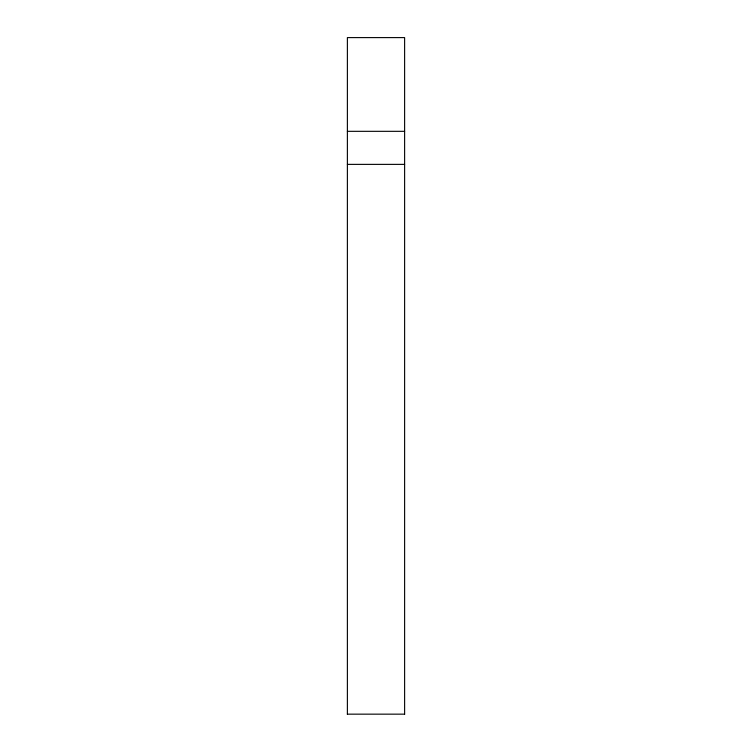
<?xml version="1.0" encoding="UTF-8"?>
<svg xmlns="http://www.w3.org/2000/svg" width="752" height="752" viewBox="0 0 752 752"><rect width="100%" height="100%" fill="white"/><g stroke="black" fill="none" stroke-linecap="round" stroke-linejoin="round"><path stroke-width="1.13" d="M347.386 131.327L404.614 131.327M347.386 164.378L404.614 164.378M347.386 714.156L404.614 714.156M404.614 714.4L404.614 37.6L347.386 37.6L347.386 714.4"/></g></svg>
